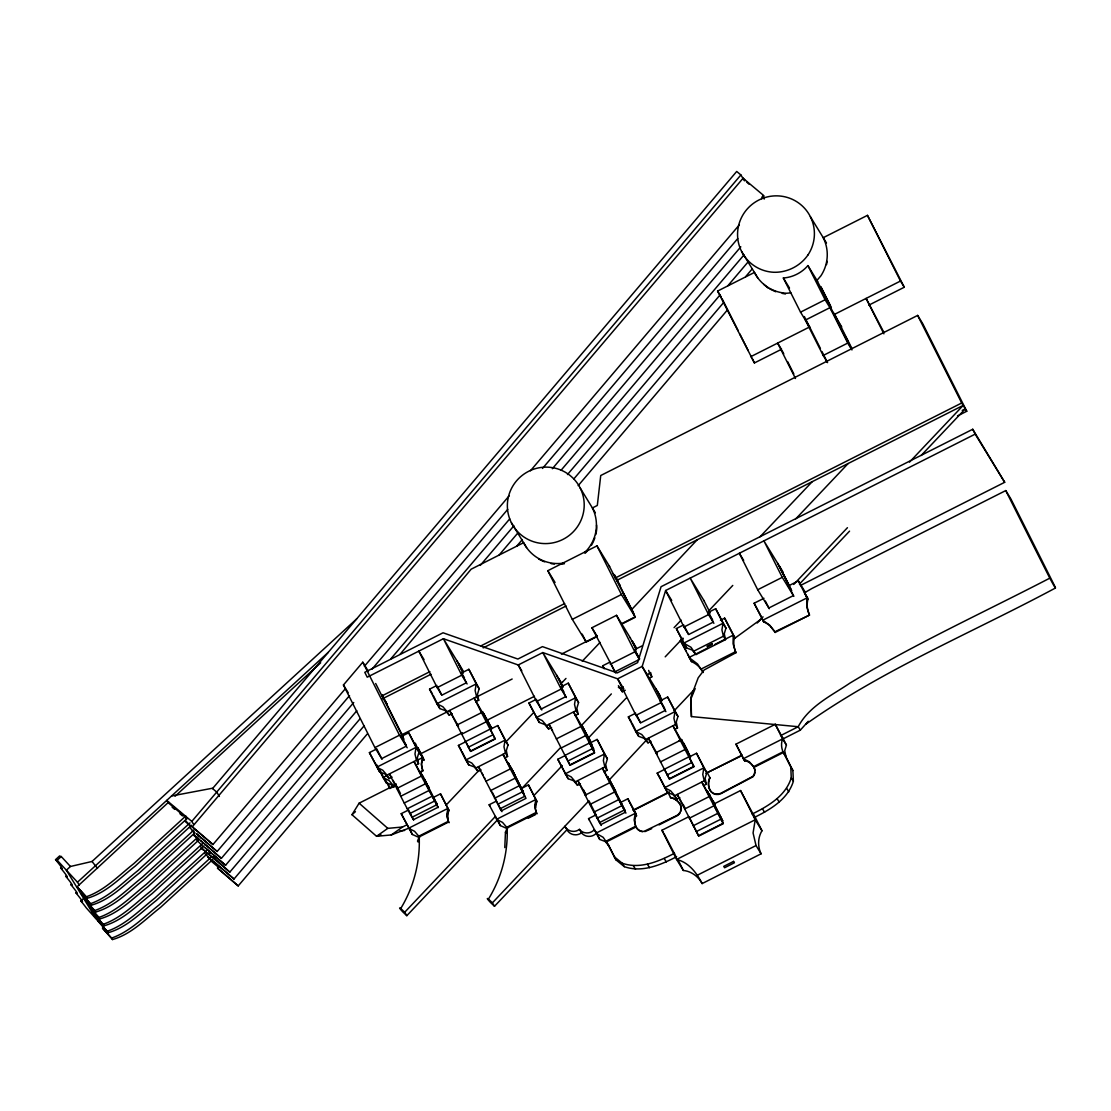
<?xml version="1.0" encoding="UTF-8"?>
<svg xmlns="http://www.w3.org/2000/svg" width="1111" height="1111" viewBox="0 0 1111 1111"><rect width="100%" height="100%" fill="white"/><g stroke="black" fill="none" stroke-linecap="round" stroke-linejoin="round"><path stroke-width="1.5" d="M504.797 847.61L505.449 832.208L507.144 827.987L536.627 813.099A14.457 14.29 -31.5 0 1 536.655 800.892L528.461 784.908L521.101 788.629L525.989 798.365L501.422 810.78L496.534 801.045L489.159 804.767L500.297 825.556L506.88 828.514M734.093 638.839L734.038 639.117A24.386 22.428 -49.9 0 0 735.274 650.852L736.037 652.657L704.138 669.975L698.194 677.807L690.695 697.75L691.431 716.581L798.212 726.719L800.309 730.163L782.63 739.093M826.542 264.626L827.181 261.363M424.055 760.424L422.374 757.674L421.291 764.285L422.777 770.576L419.833 772.062M752.161 814.044C768.132 806.142 785.755 795.907 791.254 777.825L790.782 767.076L783.436 752.48L753.952 767.382A8.263 8.166 -31.5 0 1 752.8 776.422L720.775 793.296A8.263 8.166 -31.5 0 1 709.735 789.713A14.457 14.29 -31.5 0 1 709.748 777.506L709.957 777.853A14.457 14.29 -31.5 0 0 709.943 790.06A8.263 8.166 -31.5 0 0 720.983 793.643L753.008 776.77A8.263 8.166 -31.5 0 0 754.966 772.409M754.272 817.488C770.242 809.586 787.852 799.351 793.365 781.269L792.879 770.52L785.546 755.924M433.984 798.92L433.151 797.545L440.511 793.823L448.705 809.794A14.457 14.29 -31.5 0 0 448.677 822.001L419.194 836.902L417.514 841.11L418.055 841.985M392.03 777.103L389.086 778.589L385.114 774.048L379.698 772.02L369.407 752.605L376.768 748.883L381.67 758.619L406.237 746.203L401.335 736.482L408.709 732.76L419 752.161L417.319 757.785L418.555 763.688L415.611 765.187M437.623 686.834L441.817 695.18L466.384 682.765L461.482 673.044L468.856 669.308L479.147 688.723L477.466 694.347L478.716 700.249L475.758 701.749M466.481 743.092L470.675 751.425L495.242 739.023L490.34 729.288L497.714 725.566L508.005 744.981L506.324 750.605L507.56 756.508L504.616 757.994M551.57 727.511L548.626 728.997L544.668 724.469L539.238 722.442L528.947 703.027L536.321 699.305L541.21 709.04L565.777 696.625L560.888 686.89L568.263 683.168L578.553 702.583L576.859 708.207L578.109 714.109L575.165 715.595M580.428 783.769L577.484 785.255L573.526 780.714L568.096 778.686L557.805 759.271L565.18 755.549L570.068 765.285L594.635 752.869L589.747 743.148L597.107 739.426L607.398 758.841L605.717 764.451L606.967 770.354L604.009 771.853M636.422 714.554L640.616 722.886L665.183 710.485L660.281 700.749L667.655 697.028L677.946 716.442L676.266 722.053L677.502 727.969L674.558 729.455M684.432 626.229L688.626 634.562L713.193 622.16L708.29 612.425L715.665 608.703L725.955 628.118L724.275 633.742L725.511 639.644L696.028 654.532L690.986 647.269L683.696 643.158L676.349 628.562L683.723 624.84M679.835 797.615L676.877 799.101L672.919 794.573L667.489 792.546L657.198 773.131L664.572 769.409L669.461 779.144L694.042 766.729L689.139 756.994L696.514 753.272L706.804 772.687L705.11 778.311L706.36 784.213L703.416 785.699M782.741 737.787L786.407 745.092L784.713 750.703L785.963 756.619C781.894 751.758 780.283 744.884 782.616 738.898L775.27 724.303L735.968 744.162L744.828 761.229M754.244 815.391L761.979 830.764C757.744 837.652 757.605 846.582 761.091 853.803L702.124 883.592C696.764 872.94 688.834 862.386 676.613 859.456L661.934 830.264L688.959 816.613L698.75 836.083L723.317 823.668L713.526 804.211L740.551 790.546L754.758 817.238L753.258 814.252M212.923 844.61L192.203 826.806L213.006 844.471L345.313 688.751M208.979 854.484L218.367 861.511L229.783 872.135L209.604 855.22L208.979 854.484L210.757 852.387M217.145 851.498L196.425 833.694L217.145 851.498L349.534 695.625M221.353 858.372L200.633 840.569L221.353 858.372L353.742 702.513M225.575 865.261L204.855 847.457L225.575 865.261L356.839 710.721M234.004 879.023L213.27 861.219L234.004 879.023L364.144 725.802M238.212 885.911L217.492 868.094L238.212 885.911L367.241 733.996M761.563 198.702L763.799 196.05L763.257 195.161L743.078 178.246L744.925 180.426M763.799 196.05L763.007 195.592M410.028 827.737L391.294 834.944L376.56 836.291L351.979 814.71L359.117 803.184L395.96 784.574M400.099 654.268L471.133 569.207L523.614 542.696A38.538 38.121 -31.5 0 0 564.013 563.027M212.534 788.574L736.704 171.455L740.884 174.955L744.467 180.801M193.578 824.334L191.8 821.418L740.884 174.955M192.12 826.959L743.078 178.246M382.073 759.285L374.921 747.606L343.438 685.001L362.783 662.212L368.421 671.419M364.394 666.294L509.116 495.895M530.433 470.8L739.121 225.116M371.977 669.211L507.727 509.38M542.501 468.439L737.718 238.601M390.766 658.92L509.699 518.906M552.334 468.717L740.815 246.809M480.258 565.416L513.907 525.795M561.027 470.314L743.912 255.002M229.783 872.135L359.936 718.914M499.047 555.125L518.129 532.669M567.485 474.55L720.081 294.915M727.927 285.666L748.12 261.89M516.726 546.154L522.337 539.557M573.943 478.799L723.164 303.109M745.606 276.695L752.341 268.779M578.164 485.674L727.386 309.997M817.599 281.402L807.905 265.585C801.892 272.709 792.657 277.375 783.338 277.986L800.531 312.163L809.794 327.301M800.309 730.163L808.28 721.289M446.247 804.933L479.202 770.117M506.491 741.273L533.711 712.526M562.472 686.834L560.93 683.765L565.971 678.432M582.233 661.239L600.093 642.38M697.194 539.779L631.548 609.703M497.436 819.946L406.82 915.686L404.723 912.242L495.325 816.502L497.353 820.029M521.406 788.949L560.458 747.689M611.342 693.917L581.761 725.177L593.871 749.175M674.071 627.646L681.168 620.132M760.049 536.78L812.224 481.674M533.947 795.518L562.249 765.604M588.274 738.121L626.146 698.111M665.197 656.837L682.946 638.089M708.985 610.578L732.774 585.428M795.823 518.809L848.165 463.509M567.249 829.431L494.52 906.27L492.409 902.84L588.983 800.795L596.288 815.335M646.977 739.523L609.314 779.88M674.127 710.832L695.167 688.598L691.111 698.444L691.431 716.581M757.244 623.007L763.063 616.855M793.754 584.442L847.443 527.697M909.492 462.134L963.181 405.404L616.786 580.4L635.131 616.897L621.674 623.688M799.434 584.094L849.554 531.141M921.144 455.496L965.292 408.848L962.223 410.39M187.259 818.39L135.278 866.052C120.169 877.815 106.253 892.883 87.255 898.257L77.103 886.772L168.664 802.114M55.55 859.65L59.605 855.928A101.851 2.889 47.5 0 0 61.188 856.595L57.133 860.317A101.851 2.889 47.5 0 1 55.55 859.65A101.851 2.889 47.5 0 1 60.605 867.899A101.851 2.889 47.5 0 1 65.66 876.162A101.851 2.889 47.5 0 1 70.715 884.425A101.851 2.889 47.5 0 1 75.784 892.675A101.851 2.889 47.5 0 1 80.839 900.938A101.851 2.889 47.5 0 1 86.186 907.77L108.322 932.671C127.321 927.296 141.236 912.228 156.345 900.452L208.326 852.804M356.603 618.966L92.032 861.469L70.437 866.483L66.382 870.205L95.879 918.38M79.27 885.134L77.478 882.217L328.245 652.351M175.052 796.268L320.676 662.781M80.839 900.938L82.867 899.077M185.787 815.988L133.806 863.636C118.724 875.537 104.892 890.272 86.352 896.771L77.103 886.772M189.995 822.876L138.014 870.524C122.946 882.426 109.1 897.16 90.56 903.66L81.325 893.647L91.463 905.132C110.475 899.771 124.376 884.703 139.486 872.927L191.481 825.279M194.217 829.75L142.236 877.398C127.154 889.3 113.322 904.048 94.782 910.534L85.533 900.535L95.685 912.02C114.683 906.645 128.598 891.577 143.708 879.815L194.425 833.319M198.425 836.639L146.444 884.287C131.376 896.188 117.53 910.923 98.99 917.422L89.741 907.423L99.893 918.894C118.891 913.534 132.806 898.466 147.916 886.689L199.911 839.041M202.646 843.513L150.665 891.161C135.584 903.062 121.752 917.811 103.212 924.296L93.963 914.297L104.115 925.782C123.113 920.408 137.028 905.34 152.138 893.577L204.118 845.929M206.854 850.401L154.873 898.049C139.792 909.951 125.96 924.685 107.42 931.185M211.076 857.275L159.081 904.923C144.013 916.839 130.181 931.573 111.642 938.073L102.393 928.06L112.544 939.545C131.542 934.184 145.458 919.103 160.567 907.34L212.548 859.692M734.413 638.547L762.299 618.271M351.979 814.71L355.437 811.683M806.003 724.066C883.439 669.253 972.167 632.701 1055.45 588.011M406.57 824.973L402.529 827.015L387.795 828.362L376.56 836.291L381.004 834.792M391.294 834.944L402.529 827.015M809.516 615.05L774.77 631.853L775.131 632.451L809.516 615.05L808.072 611.314A24.748 23.512 -30.1 0 1 807.864 599.468L804.517 592.774L811.669 588.622L1005.761 490.576L1010.816 498.825A256.016 3.097 63.2 0 1 1036.938 550.612A158.276 1.916 63.2 0 1 1054.867 586.414A101.851 1.236 63.2 0 1 1049.812 578.151A158.276 1.916 63.2 0 1 1031.036 540.974A256.016 3.097 63.2 0 1 1005.761 490.576M781.63 349.201L754.425 362.95L717.595 291.068L754.438 272.445A38.538 38.121 -31.5 0 0 786.477 293.248L790.921 292.901M868.802 305.164L904.285 287.235L867.455 215.353L823.237 237.698A38.538 38.121 -31.5 0 1 820.862 275.875L816.974 280.375L851.956 349.951M800.531 312.163L825.098 299.748L841.749 326.953M750.619 356.742L809.586 326.967M834.153 314.552L900.493 281.041L904.285 287.235M847.749 343.077L829.945 307.664L805.378 320.079L823.182 355.478L847.749 343.077L851.234 348.771M957.488 415.945L966.764 411.251L922.727 323.676L917.658 315.413L600.732 475.522L597.315 505.463L592.399 507.949A38.538 38.121 -31.5 0 1 584.678 552.584M596.954 636.631L586.205 642.061L572.304 619.355L547.834 570.693L596.968 545.876L609.606 566.513M375.685 683.515L381.906 695.903L429.915 671.655M481.007 645.838L564.624 603.592M609.189 565.832L615.3 577.998L961.709 402.987L966.764 411.251M382.448 698.777L430.999 674.252M483.188 647.894L566.11 605.995M452.177 713.665L449.233 715.151L445.261 710.609L439.845 708.582L436.887 703.763L429.554 689.167L436.915 685.445M424.041 659.628L418.819 651.115L437.178 687.612L461.745 675.196L467.106 683.959M572.304 619.355L621.438 594.524L635.339 617.23L621.896 624.035M800.378 585.511L1004.691 482.299L972.736 429.263L661.073 586.705L637.631 662.614L617.285 672.905L542.446 646.63L517.879 659.045L443.053 632.784L364.783 672.322L367.227 677.182L443.4 638.714L518.226 664.975L521.795 670.808M615.647 672.988L591.927 627.743L616.494 615.327L630.395 638.033M1004.691 482.299L975.18 434.123L665.628 590.51L642.186 666.419L665.906 711.665M374.921 747.606L399.488 735.19L407.195 747.772M479.147 688.723L476.202 683.918L436.887 703.763L442.928 706.79L447.122 711.707L476.605 696.819L478.716 700.249M400.807 735.274L447.844 711.512M476.591 696.986L512.157 679.015M561.43 654.129L597.204 636.061M456.913 725.066L481.494 712.651L495.034 738.676L470.453 751.092L449.58 710.471L458.51 726.372M419.833 754.202L462.329 732.746M534.488 696.278L486.896 720.331L488.993 723.775M556.486 674.933L560.597 683.098L562.444 682.168M461.579 734.232L486.146 721.817M604.12 668.711L602.648 665.795L610.022 662.073L614.911 671.808L639.478 659.392M638.783 658.004L634.589 649.657L641.964 645.935M419 752.161L416.056 747.356L376.74 767.215L382.781 770.229L386.975 775.145L416.458 760.257L418.555 763.688M387.6 775.242L383.059 777.533L376.462 764.396M417.833 759.966L422.374 757.674M623.882 689.042L617.619 678.821L542.793 652.56L518.226 664.975L536.571 701.472L561.152 689.056L566.36 697.569M610.286 664.225L634.853 651.824L639.325 659.115M671.711 600.44L665.628 590.51L683.987 626.993L708.554 614.591L713.901 623.327M743.676 560.375L739.329 553.278L757.688 589.76L782.255 577.345L793.879 596.329M465.384 741.634L489.951 729.219M481.035 769.909L478.077 771.395L474.119 766.868L468.703 764.84L465.745 760.021L458.412 745.425L465.773 741.704M468.342 747.245L492.909 734.829M396.238 783.977L393.294 785.463L389.1 780.561L383.059 777.533L386.434 783.033L390.6 784.297L394.086 787.06M702.166 670.766A24.261 23.998 -31.5 0 0 691.528 661.628L680.432 640.464L683.237 639.047M720.442 620.257L724.65 618.133L734.968 637.742M774.186 630.784L770.354 626.173A25.247 23.706 -39 0 0 763.715 621.924L754.133 603.231L763.965 598.274M765.354 601.051L768.854 607.995L793.421 595.593L788.532 585.858L798.351 580.9L805.517 592.594M394.349 786.255L389.808 788.546L385.406 779.783M391.53 777.339L389.433 773.909L396.766 788.504L421.333 776.089L438.248 807.614M396.766 788.504L400.724 796.254L425.291 783.852M578.553 702.583L575.595 697.764L536.294 717.623L542.321 720.65L546.515 725.566L575.998 710.665L578.109 714.109M618.41 685.681L620.216 688.334L623.174 686.834M646.755 674.919L649.699 673.433L651.81 676.877L648.866 678.363M693.931 651.088L723.414 636.2L725.511 639.644M707.29 648.255L689.001 657.504L697.541 663.975L703.166 672.53M714.915 644.408L733.218 635.159L734.899 637.908M620.216 688.334L622.327 691.764L625.285 690.278M400.724 796.254L404.223 803.017L428.79 790.601M508.005 744.981L505.061 740.162L465.745 760.021L471.786 763.049L475.98 767.951L505.463 753.064L507.56 756.508M404.223 803.017L407.265 808.766L431.832 796.365M418.93 837.416L412.348 834.472L401.21 813.683L408.584 809.961L413.473 819.682L438.04 807.28L420.527 772.159L422.985 770.923A14.457 14.29 -31.5 0 1 422.999 758.702L415.028 743.078L415.667 744.106M556.319 738.912L580.886 726.511L594.427 752.536L569.86 764.937L548.973 724.316L552.542 730.635M407.265 808.766L409.862 813.53L434.429 801.114M701.055 669.086L735.454 651.713L736.037 652.657M409.862 813.53L412 817.279L436.567 804.864M485.771 781.311L510.338 768.895L524.725 796.295L500.158 808.711L478.438 766.715L480.535 770.159M560.972 748.092L585.539 735.676M650.977 741.37L648.019 742.856L644.061 738.329L638.644 736.301L635.686 731.482L628.34 716.887L635.714 713.165M660.392 696.139L642.186 666.419L617.619 678.821L635.978 715.317L660.545 702.902M490.52 790.615L515.087 778.214M564.791 755.48L589.358 743.065M448.525 811.947A14.457 14.29 -31.5 0 1 449.122 810.488L447.858 808.419L408.556 828.278L414.584 831.306L418.778 836.208L448.261 821.321L449.108 822.695M567.749 761.104L592.316 748.689M494.492 798.295L519.059 785.88M497.714 804.322L522.281 791.907M677.946 716.442L675.002 711.623L635.686 731.482L641.727 734.496L645.922 739.412L675.405 724.525L677.502 727.969M607.398 758.841L604.453 754.022L565.152 773.881L571.179 776.895L575.373 781.811L604.856 766.923L606.967 770.354M536.474 803.045A14.457 14.29 -31.5 0 1 537.071 801.573L535.808 799.503L496.506 819.362L502.533 822.39L506.727 827.306L536.21 812.405L537.057 813.794M678.918 740.773L681.376 739.523L681.793 740.218M655.712 752.772L680.279 740.357L693.819 766.382L669.253 778.797L648.38 738.176L657.309 754.077M528.211 818.251L535.585 814.53M586.136 795.434L577.831 780.575L585.178 795.17L609.745 782.755L625.924 813.113M660.378 761.938L684.945 749.536M585.178 795.17L589.913 804.475L614.48 792.06M664.184 769.34L688.751 756.924M1049.812 578.151C983.027 612.758 914.409 644.144 849.971 683.084C831.445 695.653 809.1 706.096 798.212 726.719L780.519 735.649M667.142 774.95L691.709 762.549M589.913 804.475L593.899 812.141L618.466 799.739M636.728 815.835L635.2 813.363L595.899 833.222L603.19 837.333L609.078 845.971L605.12 841.444L599.69 839.416L588.552 818.626L595.927 814.905M596.621 816.293L600.815 824.626L625.382 812.224L620.494 802.489L627.868 798.767L636.061 813.724M593.899 812.141L597.107 818.182L621.674 805.767M597.107 818.182L599.551 822.571L624.118 810.155M632.951 810.211L669.308 791.837M705.957 773.325L742.092 755.063M668.211 792.837L633.812 810.225L636.256 815.085A14.457 14.29 -31.5 0 0 636.242 827.292A8.263 8.166 -31.5 0 0 642.575 831.708M706.804 772.687L703.846 767.868L664.545 787.727L670.572 790.754L674.78 795.67L704.249 780.769L706.36 784.213M606.12 841.152L635.603 826.265L634.131 819.974L635.2 813.363L627.868 798.767M783.019 751.8L753.536 766.687L749.342 761.771L743.301 758.757L782.616 738.898L786.407 745.092M680.904 811.211A8.263 8.166 -31.5 0 0 680.46 804.961A14.457 14.29 -31.5 0 0 670.655 797.712L670.447 797.365A14.457 14.29 -31.5 0 1 680.251 804.614A8.263 8.166 -31.5 0 1 676.557 815.641L643.977 831.403A8.263 8.166 -31.5 0 1 636.034 826.959L606.55 841.846L615.994 859.886L624.326 866.663C642.13 872.982 660.823 864.858 676.641 856.706M684.57 809.016L709.137 796.615L723.094 823.32L698.527 835.736L677.224 794.421L682.668 804.392M651.699 828.639L644.88 831.611M659.073 824.917L676.766 815.974A8.263 8.166 -31.5 0 0 680.238 812.683M689.264 818.265L713.845 805.85M693.167 825.792L717.734 813.377M696.25 831.611L720.817 819.21M613.883 856.442L622.229 863.219C640.019 869.538 658.712 861.428 674.53 853.262M697.069 875.343L756.035 845.554L761.091 853.803M171.566 795.976L212.201 788.282L216.714 792.074L219.395 796.448M399.724 830.903L404.626 830.459M725.955 628.118L723.011 623.299L683.696 643.158L686.654 647.977L692.07 650.004L696.028 654.532M761.979 830.764L755.23 819.751L676.613 859.456L683.362 870.468C691.348 871.26 698.444 876.551 702.124 883.592M782.186 293.373L785.463 293.984M769.742 288.902L775.756 291.762M505.991 833.097L505.449 832.208M618.369 687.237L619.535 688.153M191.8 821.418L166.733 800.406L168.094 802.642L184.94 816.766L186.412 819.168M172.163 807.225L174.76 809.391M179.94 813.738L182.523 815.905M185.273 820.39L190.634 826.056L185.454 821.709M189.481 827.264L194.842 832.931L192.259 830.764M193.703 834.153L199.063 839.819L193.883 835.472M196.619 839.944L203.271 846.693M200.827 846.832L207.493 853.581M201.008 848.151L203.605 850.318M205.049 853.706L211.701 860.456L207.813 857.206M210.743 860.747L218.659 867.385M763.757 284.347L768.243 288.18M359.117 803.184L387.795 828.362M746.8 182.176L749.133 184.259M761.965 196.925L764.299 199.008M507.144 827.987A126.835 125.46 -31.5 0 1 488.437 899.105L492.409 902.84M494.52 906.27L490.548 902.549A35.788 1.375 43.4 0 1 488.437 899.105M419.194 836.902A128.279 126.89 -31.5 0 1 400.738 908.52L404.723 912.242M406.82 915.686L402.849 911.964A35.788 1.375 43.4 0 1 400.738 908.52M92.032 861.469L97.518 868.399M61.049 856.317L70.437 866.483M56.994 860.039L77.478 882.217M108.322 932.671L98.171 921.186M620.591 689.237L622.327 691.764M810.377 216.701L826.473 242.976M828.459 303.081L831.403 307.886M845.318 336.675L847.846 340.799M783.338 277.986L789.504 288.068M823.182 355.478L827.542 362.617M741.592 251.461L757.674 277.736M781.45 349.285L777.644 343.091L795.462 378.504M717.595 291.068L721.386 297.262M804.517 592.774L807.891 598.274M807.864 599.468L798.351 580.9M782.977 571.998L763.896 540.863L782.255 577.345M790.046 587.9L791.726 590.649M788.532 585.858L791.213 590.247M757.688 589.76L769.312 608.745M754.133 603.231L762.007 617.98M704.11 600.801L690.195 578.095L708.554 614.591M708.29 612.425L712.637 620.021M775.27 724.303L783.116 738.843M790.782 767.076L792.879 770.52M791.254 777.825L793.365 781.269M786.699 788.366L788.796 791.81M683.987 626.993L688.445 634.27M676.349 628.562L686.654 647.977M680.432 640.464L686.07 650.796M777.103 798.698L779.214 802.142M753.952 767.382L754.161 767.729A8.263 8.166 -31.5 0 1 755.008 770.798M580.178 487.979A38.538 38.121 -31.5 0 1 543.418 543.543A38.538 38.121 -31.5 0 1 513.754 484.549A38.538 38.121 -31.5 0 1 580.178 487.979L595.371 512.796M735.968 744.162L741.704 755.258M762.479 808.836L764.59 812.28M613.286 573.818L617.494 580.692L614.564 574.859M615.3 577.998L620.369 586.247L616.536 578.65M623.104 592.913L633.923 613.8M626.785 600.204L628.465 602.954M633.242 612.453L618.883 583.844M636.436 647.894L632.09 640.797L636.02 648.546M634.589 649.657L639.644 658.642M660.281 700.749L664.628 708.346M683.473 742.967L684.626 745.106M707.485 791.31L707.068 790.615L710.151 796.948L701.791 782.019L709.137 796.615M713.526 804.211L715.845 807.989M719.72 815.627L721.414 818.39M591.927 627.743L597.149 636.256M547.834 570.693L555.056 582.483M635.978 715.317L640.45 722.622M602.648 665.795L604.12 668.197M645.922 739.412L648.019 742.856M511.393 522.739L526.586 547.556M628.34 716.887L631.298 721.706M674.78 795.67L676.877 799.101M657.198 773.131L660.156 777.95M661.934 830.264L663.475 832.792M676.141 856.956L664.253 834.055M560.666 681.765L542.793 652.56L561.152 689.056M560.597 683.098L562.708 686.542L558.597 678.377M560.93 683.765L563.041 687.195M560.888 686.89L563.832 691.709M664.211 858.484L666.322 861.928M582.47 726.33L591.913 744.606M590.483 740.884L573.54 711.915L580.886 726.511M588.511 738.523L590.191 741.273M589.747 743.148L594.093 750.744M608.092 777.45L607.661 776.756L610.703 783.033L602.398 768.159L609.745 782.755M615.758 791.282L609.772 780.2L625.16 810.711M620.327 801.781L622.007 804.531M620.494 802.489L621.341 803.864M625.187 811.03L607.884 777.103M647.38 864.233L649.491 867.677M536.571 701.472L541.793 709.985M633.395 865.816L635.492 869.26M546.515 725.566L548.626 728.997M528.947 703.027L539.238 722.442M575.373 781.811L577.484 785.255M599.551 822.571L601.357 825.515M622.229 863.219L624.326 866.663M557.805 759.271L568.096 778.686M588.552 818.626L589.399 820.001M579.4 829.375L581.497 832.819A9.874 9.763 -31.5 0 0 586.747 836.125L588.83 836.389A9.874 9.763 -31.5 0 0 596.399 833.167L594.288 829.736A9.874 9.763 -31.5 0 1 586.733 832.958L584.636 832.681A9.874 9.763 -31.5 0 1 579.4 829.375A9.874 9.763 -31.5 0 1 573.47 831.375L571.373 831.167A9.874 9.763 -31.5 0 1 564.846 826.306L566.943 829.75A9.874 9.763 -31.5 0 0 573.484 834.611L575.581 834.819A9.874 9.763 -31.5 0 0 581.497 832.819M463.065 670.822L443.4 638.714L461.745 675.196M461.482 673.044L464.44 677.849M485.104 715.942L482.785 712.165L491.451 729.399M491.937 728.413L486.549 718.817M489.118 724.678L490.798 727.427M508.685 763.59L508.269 762.91L511.31 769.173L503.005 754.3L510.338 768.895M520.92 787.921L523.517 792.393L510.588 766.687M521.101 788.629L521.934 790.018M437.178 687.612L441.65 694.903M447.122 711.707L449.233 715.151M429.554 689.167L432.498 693.986M475.98 767.951L478.077 771.395M500.158 808.711L501.964 811.669M458.412 745.425L461.357 750.244M506.727 827.306L507.574 828.681M489.159 804.767L490.007 806.142M420.555 753.841L422.666 757.285M381.906 695.903L386.961 704.152L382.295 694.875M401.335 736.482L406.39 745.467M420.736 772.506L420.319 771.812L423.36 778.089L414 761.493L421.333 776.089M427.888 785.477L429.36 787.893M432.971 796.837L434.665 799.587M436.095 802.364L436.942 803.739M343.438 685.001L348.187 692.764M398.057 789.282L392.988 780.214M386.975 775.145L389.086 778.589M412 817.279L413.681 820.029M369.407 752.605L379.698 772.02M418.778 836.208L419.625 837.583M401.21 813.683L409.056 828.223M213.256 856.456L215.034 859.372M86.352 896.771L87.255 898.257M90.56 903.66L91.463 905.132M94.782 910.534L95.685 912.02M98.99 917.422L99.893 918.894M103.212 924.296L104.115 925.782M111.642 938.073L112.544 939.545M775.131 632.451L769.77 625.215L762.702 620.257L806.919 597.926L806.78 606.523L809.155 614.48M688.195 751.994L685.348 746.523M713.901 803.072L711.04 797.615M683.64 806.197L683.112 805.253M515.101 775.367L512.254 769.909M484.327 777.533L484.84 778.492M427.152 784.283L424.305 778.811M481.993 773.034L483.327 775.617M709.596 794.74L710.318 796.184M867.455 215.353L900.493 281.041M917.658 315.413L961.709 402.987M972.736 429.263L975.18 434.123M883.828 332.314L866.094 298.415L883.898 333.814M820.765 286.569L830.472 305.886M834.208 313.316L851.887 348.451M821.085 287.346L830.667 306.428M807.905 265.585L825.098 299.748M804.364 316.566L820.432 348.507M821.973 351.59L827.389 362.367M782.213 350.826L783.769 353.909M787.63 361.603L793.823 373.921M722.15 298.79L738.287 330.87M739.815 333.925L748.272 350.729M752.119 358.367L754.425 362.95M779.7 566.666L790.726 588.566M779.491 566.318L789.477 586.177M777.603 563.221L790.171 588.219M724.65 618.133L733.218 635.159L733.066 643.755L735.454 651.713M715.665 608.703L723.011 623.299L721.928 629.909L723.414 636.2M703.902 600.454L710.221 612.966M687.626 653.893L691.528 661.628M740.551 790.546L755.23 819.751L753.077 832.972L756.035 845.554M596.968 545.876L621.438 594.524M709.957 777.853L707.304 772.645L741.912 755.605L744.356 760.48A14.457 14.29 -31.5 0 1 754.161 767.729M696.514 753.272L703.846 767.868L702.777 774.492L704.249 780.769M667.655 697.028L675.002 711.623L673.919 718.234L675.405 724.525M657.781 691.875L661.767 699.722M683.682 743.315L690.57 756.994M709.387 794.407L722.844 821.168L707.276 790.963M630.187 637.7L636.367 649.893M655.893 688.778L661.92 700.777M681.585 739.87L690.209 756.938M680.279 740.357L672.947 725.761L684.459 745.856L681.376 739.523M616.494 615.327L634.853 651.824M668.003 792.504L670.655 797.712M660.892 779.408L667.489 792.546M632.034 723.164L638.644 736.301M582.178 634.117L585.997 641.714M678.724 861.261L683.362 870.468M597.107 739.426L604.453 754.022L603.37 760.632L604.856 766.923M568.263 683.168L575.595 697.764L574.526 704.388L575.998 710.665M583.317 789.518L586.15 795.157M608.661 845.29L615.994 859.886M596.024 832.111L599.69 839.416M528.461 784.908L535.808 799.503L534.724 806.128L536.21 812.405M497.714 725.566L505.061 740.162L503.977 746.773L505.463 753.064M468.856 669.308L476.202 683.918L475.119 690.528L476.605 696.819M459.19 664.517L463.023 672.113M484.896 715.609L491.284 728.302M458.982 664.17L462.815 671.78M511.143 767.868L522.614 790.671M457.093 661.073L463.204 673.238M508.477 763.257L523.781 793.657M481.494 712.651L474.147 698.055L485.618 718.081L482.577 711.818M492.215 792.185L495.992 799.698M497.353 819.724L500.297 825.556M462.093 751.703L468.703 764.84M433.234 695.444L439.845 708.582M423.541 758.799L417.778 747.55L423.888 759.716M440.511 793.823L447.858 808.419L446.775 815.03L448.261 821.321M408.709 732.76L416.056 747.356L414.972 753.966L416.458 760.257M385.489 701.749L403.071 736.69M422.638 775.603L437.317 804.795M383.392 698.305L404.015 739.329M362.783 662.212L399.488 735.19M396.724 786.074L400.502 793.601M387.614 783.144L389.086 786.06M379.823 769.895L386.434 783.033M410.14 830.098L412.348 834.472M761.993 618.48L763.715 621.924M713.456 801.309L714.109 802.628M683.196 804.433L683.848 805.739M714.692 803.795L715.165 804.767M684.432 806.905L684.904 807.891M585.511 794.032L586.094 795.282M649.699 673.433L648.657 670.405M651.81 676.877L650.602 672.461M596.565 525.045L596.774 527.989A38.538 38.121 -31.5 0 1 595.788 534.599M535.696 807.697A14.457 14.29 -31.5 0 1 536.044 804.558M447.83 818.168A14.457 14.29 -31.5 0 1 448.094 813.474M594.857 537.807A38.538 38.121 -31.5 0 1 591.344 545.404M588.497 549.528A38.538 38.121 -31.5 0 1 585.094 553.278M564.43 563.708A38.538 38.121 -31.5 0 1 561.083 564.124M554.403 564.069A38.538 38.121 -31.5 0 1 551.084 563.61M544.654 561.833A38.538 38.121 -31.5 0 1 538.613 558.958M808.016 254.891C800.351 266.057 787.171 272.723 773.617 272.264A38.538 38.121 -31.5 0 1 738.621 225.491A38.538 38.121 -31.5 0 1 791.324 198.883A38.538 38.121 -31.5 0 1 808.016 254.891M711.97 643.783L707.054 646.269L707.471 646.949L712.387 644.463L711.97 643.783M733.579 861.4L723.747 866.372L724.594 867.747L734.413 862.775L733.579 861.4"/></g></svg>
